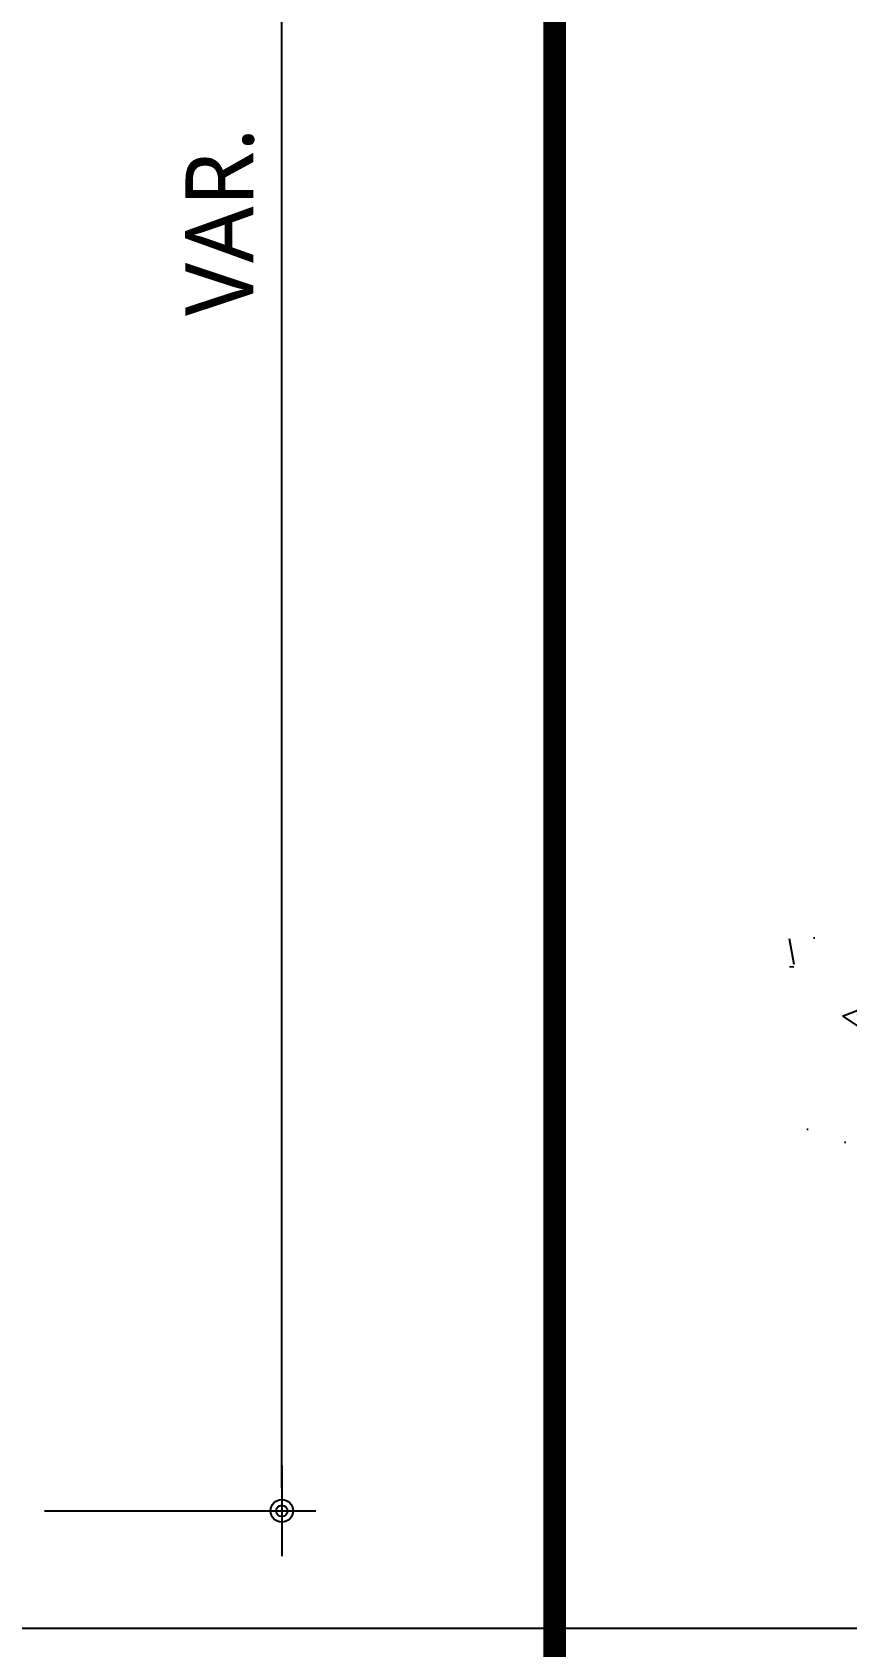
# Model space of a CAD drawing. Extents: x -256 to 8104, y -176 to 5714.
# Drawn here: x 4334 to 4694, y 4116 to 4830 of the extents above; entities that cross this region are included whole.
import ezdxf

# ---------------------------------------------------------------- set-up
doc = ezdxf.new("R2010")
doc.units = 0
doc.header["$LTSCALE"] = 30
doc.layers.get('0').update_dxf_attribs({"linetype": 'CONTINUOUS'})
doc.layers.get('DEFPOINTS').update_dxf_attribs({"linetype": 'CONTINUOUS'})
doc.layers.add('DIM', color=7, linetype='CONTINUOUS')
doc.layers.add('해치', color=8, linetype='CONTINUOUS')
doc.styles.add('돋움', font='malgun.ttf')
doc.dimstyles.new('10', dxfattribs={"dimscale": 10, "dimtxt": 3, "dimasz": 1, "dimexe": 1.5, "dimexo": 2, "dimgap": 1, "dimtad": 1, "dimdec": 0, "dimlunit": 6, "dimtxsty": '돋움', "dimblk": 'DIMDOT', "dimcen": -1, "dimdle": 1.5, "dimclrt": 3, "dimazin": 3, "dimtfac": 1, "dimtdec": 0, "dimtix": 1, "dimtmove": 2, "dimatfit": 3, "dimldrblk": 'DIMDOT', "dimarcsym": 0})

# ---------------------------------------------------------------- blocks, each defined once
blk = doc.blocks.new('DIMDOT')
at = {"linetype": 'Continuous'}
blk.add_line((-2, 0), (2, 0), dxfattribs=at)
for radius in [0.5, 0.25]:
    blk.add_circle((0, 0), radius, dxfattribs=at)
blk = doc.blocks.new('*D955')
at = {"layer": 'DEFPOINTS', "color": 0}
for p in [(152638.6138677372, -1508.499613105103), (152766.01896354, -1508.499613105103), (152641.1138677372, -2648.270973585168)]:
    blk.add_point(p, dxfattribs=at)
at = {"layer": 'DIM', "color": 0, "lineweight": -2, "ltscale": 10}
for p, q in [((152658.6138677372, -1508.499613105103), (152781.01896354, -1508.499613105103)), ((152766.01896354, -2638.270973585168), (152766.01896354, -1518.499613105103)), ((152661.1138677372, -2648.270973585168), (152781.01896354, -2648.270973585168))]:
    blk.add_line(p, q, dxfattribs=at)
at = {"layer": 'DIM', "color": 0, "lineweight": -2, "xscale": 10, "yscale": 10, "zscale": 10}
for p, rotation in [((152766.01896354, -1508.499613105103), 90), ((152766.01896354, -2648.270973585168), 270)]:
    blk.add_blockref('DIMDOT', p, dxfattribs=dict(at, rotation=rotation))
at = {"layer": 'DIM', "color": 3, "insert": (152738.7236355668, -2078.385293345134), "char_height": 30, "attachment_point": 5, "rotation": 90, "style": '돋움'}
blk.add_mtext('VAR.', dxfattribs=at)
blk = doc.blocks.new('AURA_35', base_point=(148321.4807597921, -6824.23637572874))
at = {"layer": '해치'}
h = blk.add_hatch(dxfattribs=at)
h.set_pattern_fill('AR-CONC', color=256, style=0)
h.set_pattern_definition([(49.99999999999999, (151561.0267120596, -3923.492577447276), (182.184668996004, -15.93908553890309), [19.05, -209.55]), (355, (151561.0267120596, -3923.492577447276), (-35.24282597566699, 191.05664288218), [15.24, -167.64]), (100.451, (151576.2087120596, -3924.820827447277), (146.9425016659592, 175.1166878202919), [16.19, -178.09]), (46.1842, (151561.0267120596, -3872.692577447276), (271.0790408921299, -42.04232793272715), [28.575, -314.325]), (96.63560000000001, (151583.6166120596, -3876.196077447276), (237.4042344662371, 247.4255558900492), [24.285, -267.135]), (351.1840000000001, (151561.0267120596, -3872.692577447276), (237.4046058139339, 247.4251178605977), [22.86, -251.46]), (21, (151586.4267120596, -3885.392577447276), (151.6148798353833, -102.2655185167625), [19.05, -209.55]), (326.0000000000001, (151586.4267120596, -3885.392577447276), (61.80202834764707, 184.1879661223193), [15.24, -167.64]), (71.4514, (151599.0612120596, -3893.914677447276), (213.4164907701245, 81.92285771605745), [16.19, -178.09]), (37.50000000000001, (151561.0267120596, -3923.492577447276), (3.088603250591817, 84.55503887315311), [0, -165.608, 0, -170.18, 0, -168.275]), (7.499999999999999, (151561.0267120596, -3923.492577447276), (66.81966251030575, 100.1805748181195), [0, -97.02799999999999, 0, -161.798, 0, -64.135]), (327.5, (151504.3847120596, -3923.492577447276), (135.5905951668714, -5.728743992673458), [0, -63.5, 0, -198.12, 0, -262.89]), (317.5, (151478.9847120596, -3923.492577447276), (148.129181386018, 25.42649103333301), [0, -82.55, 0, -131.572, 0, -186.69])])
h.paths.add_polyline_path([(154040.6049048349, -2489.732060317911), (154040.6049048349, -2386.74808994127), (152990.4197038686, -2386.74808994127), (152990.4197038686, -2489.732060317911)])
at = {"color": 8}
blk.add_line((150840.2959556782, -2700.075111798613), (154188.1206789843, -2700.075111798613), dxfattribs=at)
at = {"color": 8, "const_width": 10}
blk.add_lwpolyline([(152886.6447607662, -4054.992411219977), (152886.6447607662, -1285.842411219954)], dxfattribs=at)
at = {"layer": 'DIM', "ltscale": 10}
dim = blk.add_linear_dim(base=(152766.01896354, -1508.499613105103), p1=(152641.1138677372, -2648.270973585168), p2=(152638.6138677372, -1508.499613105103), angle=90, text='VAR.', dimstyle='10', dxfattribs=at)
dim.commit()
dim.dimension.update_dxf_attribs({"geometry": '*D955', "text_midpoint": (152738.7236355668, -2078.385293345134), "dimtype": 160})

msp = doc.modelspace()

# ---------------------------------------------------------------- block references
msp.add_blockref('AURA_35', (0, 0))

doc.saveas('drawing.dxf')
